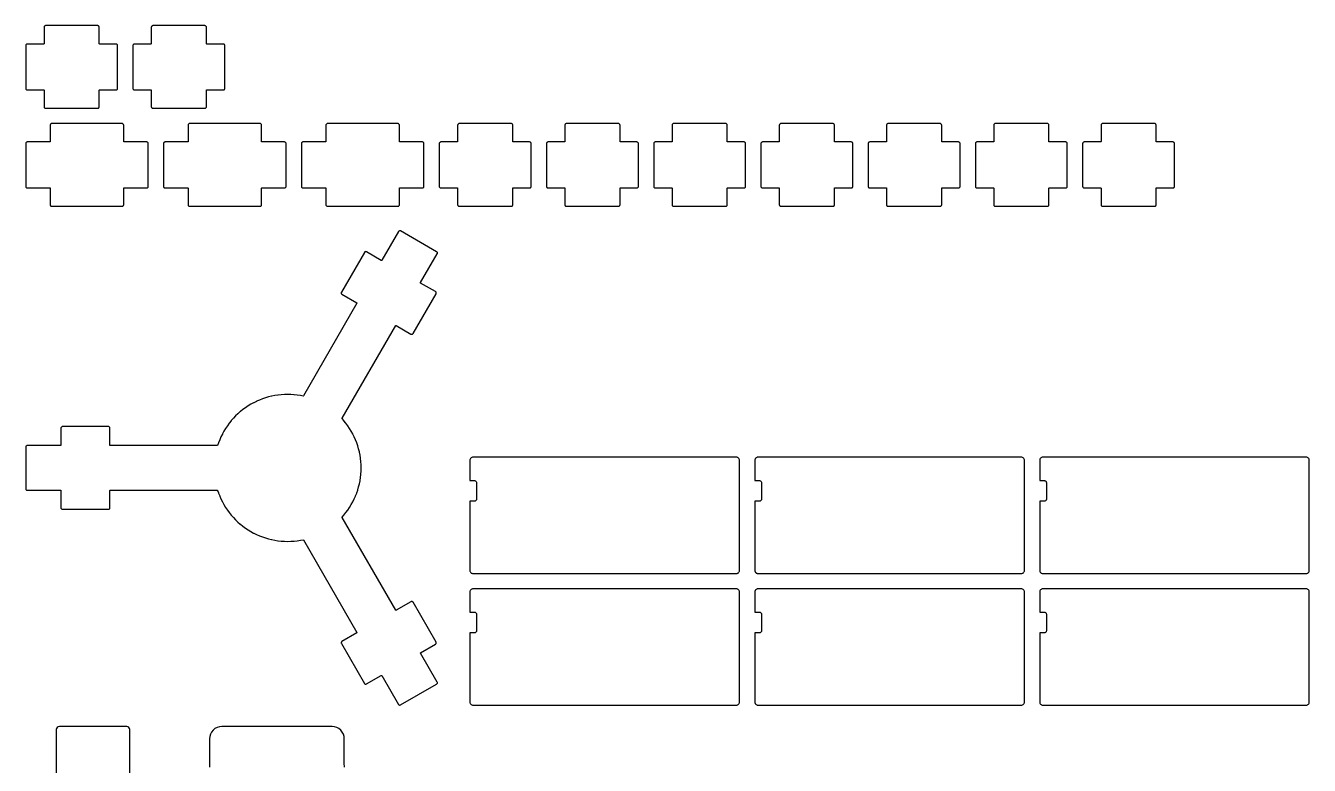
# Model space of a CAD drawing. Header units: millimetres. Extents: x 10 to 429, y 10 to 727.
# Drawn here: x 10 to 429, y 485.3 to 727 of the extents above; entities that cross this region are included whole.
import ezdxf

# ---------------------------------------------------------------- set-up
doc = ezdxf.new("R2010")
doc.units = ezdxf.units.MM
doc.layers.add('CUT_OUTER', color=7, linetype='CONTINUOUS')

msp = doc.modelspace()

# ---------------------------------------------------------------- linework, layer by layer
at = {"layer": 'CUT_OUTER'}
for points in [[(10, 706.5), (10.017037, 706.37059), (10.066987, 706.25), (10.146447, 706.146447), (10.25, 706.066987), (10.37059, 706.017037), (10.5, 706), (15.9, 706), (15.95, 705.986603), (15.986603, 705.95), (16, 705.9), (16, 700.5), (16.017037, 700.37059), (16.066987, 700.25), (16.146447, 700.146447), (16.25, 700.066987), (16.37059, 700.017037), (16.5, 700), (33.5, 700), (33.62941, 700.017037), (33.75, 700.066987), (33.853553, 700.146447), (33.933013, 700.25), (33.982963, 700.37059), (34, 700.5), (34, 705.9), (34.013397, 705.95), (34.05, 705.986603), (34.1, 706), (39.5, 706), (39.62941, 706.017037), (39.75, 706.066987), (39.853553, 706.146447), (39.933013, 706.25), (39.982963, 706.37059), (40, 706.5), (40, 720.5), (39.982963, 720.62941), (39.933013, 720.75), (39.853553, 720.853553), (39.75, 720.933013), (39.62941, 720.982963), (39.5, 721), (34.1, 721), (34.05, 721.013397), (34.013397, 721.05), (34, 721.1), (34, 726.5), (33.982963, 726.62941), (33.933013, 726.75), (33.853553, 726.853553), (33.75, 726.933013), (33.62941, 726.982963), (33.5, 727), (16.5, 727), (16.37059, 726.982963), (16.25, 726.933013), (16.146447, 726.853553), (16.066987, 726.75), (16.017037, 726.62941), (16, 726.5), (16, 721.1), (15.986603, 721.05), (15.95, 721.013397), (15.9, 721), (10.5, 721), (10.37059, 720.982963), (10.25, 720.933013), (10.146447, 720.853553), (10.066987, 720.75), (10.017037, 720.62941), (10, 720.5)], [(45, 706.5), (45.017037, 706.37059), (45.066987, 706.25), (45.146447, 706.146447), (45.25, 706.066987), (45.37059, 706.017037), (45.5, 706), (50.9, 706), (50.95, 705.986603), (50.986603, 705.95), (51, 705.9), (51, 700.5), (51.017037, 700.37059), (51.066987, 700.25), (51.146447, 700.146447), (51.25, 700.066987), (51.37059, 700.017037), (51.5, 700), (68.5, 700), (68.62941, 700.017037), (68.75, 700.066987), (68.853553, 700.146447), (68.933013, 700.25), (68.982963, 700.37059), (69, 700.5), (69, 705.9), (69.013397, 705.95), (69.05, 705.986603), (69.1, 706), (74.5, 706), (74.62941, 706.017037), (74.75, 706.066987), (74.853553, 706.146447), (74.933013, 706.25), (74.982963, 706.37059), (75, 706.5), (75, 720.5), (74.982963, 720.62941), (74.933013, 720.75), (74.853553, 720.853553), (74.75, 720.933013), (74.62941, 720.982963), (74.5, 721), (69.1, 721), (69.05, 721.013397), (69.013397, 721.05), (69, 721.1), (69, 726.5), (68.982963, 726.62941), (68.933013, 726.75), (68.853553, 726.853553), (68.75, 726.933013), (68.62941, 726.982963), (68.5, 727), (51.5, 727), (51.37059, 726.982963), (51.25, 726.933013), (51.146447, 726.853553), (51.066987, 726.75), (51.017037, 726.62941), (51, 726.5), (51, 721.1), (50.986603, 721.05), (50.95, 721.013397), (50.9, 721), (45.5, 721), (45.37059, 720.982963), (45.25, 720.933013), (45.146447, 720.853553), (45.066987, 720.75), (45.017037, 720.62941), (45, 720.5)], [(10, 674.5), (10.017037, 674.37059), (10.066987, 674.25), (10.146447, 674.146447), (10.25, 674.066987), (10.37059, 674.017037), (10.5, 674), (17.9, 674), (17.95, 673.986603), (17.986603, 673.95), (18, 673.9), (18, 668.5), (18.017037, 668.37059), (18.066987, 668.25), (18.146447, 668.146447), (18.25, 668.066987), (18.37059, 668.017037), (18.5, 668), (41.5, 668), (41.62941, 668.017037), (41.75, 668.066987), (41.853553, 668.146447), (41.933013, 668.25), (41.982963, 668.37059), (42, 668.5), (42, 673.9), (42.013397, 673.95), (42.05, 673.986603), (42.1, 674), (49.5, 674), (49.62941, 674.017037), (49.75, 674.066987), (49.853553, 674.146447), (49.933013, 674.25), (49.982963, 674.37059), (50, 674.5), (50, 688.5), (49.982963, 688.62941), (49.933013, 688.75), (49.853553, 688.853553), (49.75, 688.933013), (49.62941, 688.982963), (49.5, 689), (42.1, 689), (42.05, 689.013397), (42.013397, 689.05), (42, 689.1), (42, 694.5), (41.982963, 694.62941), (41.933013, 694.75), (41.853553, 694.853553), (41.75, 694.933013), (41.62941, 694.982963), (41.5, 695), (18.5, 695), (18.37059, 694.982963), (18.25, 694.933013), (18.146447, 694.853553), (18.066987, 694.75), (18.017037, 694.62941), (18, 694.5), (18, 689.1), (17.986603, 689.05), (17.95, 689.013397), (17.9, 689), (10.5, 689), (10.37059, 688.982963), (10.25, 688.933013), (10.146447, 688.853553), (10.066987, 688.75), (10.017037, 688.62941), (10, 688.5)], [(55, 674.5), (55.017037, 674.37059), (55.066987, 674.25), (55.146447, 674.146447), (55.25, 674.066987), (55.37059, 674.017037), (55.5, 674), (62.9, 674), (62.95, 673.986603), (62.986603, 673.95), (63, 673.9), (63, 668.5), (63.017037, 668.37059), (63.066987, 668.25), (63.146447, 668.146447), (63.25, 668.066987), (63.37059, 668.017037), (63.5, 668), (86.5, 668), (86.62941, 668.017037), (86.75, 668.066987), (86.853553, 668.146447), (86.933013, 668.25), (86.982963, 668.37059), (87, 668.5), (87, 673.9), (87.013397, 673.95), (87.05, 673.986603), (87.1, 674), (94.5, 674), (94.62941, 674.017037), (94.75, 674.066987), (94.853553, 674.146447), (94.933013, 674.25), (94.982963, 674.37059), (95, 674.5), (95, 688.5), (94.982963, 688.62941), (94.933013, 688.75), (94.853553, 688.853553), (94.75, 688.933013), (94.62941, 688.982963), (94.5, 689), (87.1, 689), (87.05, 689.013397), (87.013397, 689.05), (87, 689.1), (87, 694.5), (86.982963, 694.62941), (86.933013, 694.75), (86.853553, 694.853553), (86.75, 694.933013), (86.62941, 694.982963), (86.5, 695), (63.5, 695), (63.37059, 694.982963), (63.25, 694.933013), (63.146447, 694.853553), (63.066987, 694.75), (63.017037, 694.62941), (63, 694.5), (63, 689.1), (62.986603, 689.05), (62.95, 689.013397), (62.9, 689), (55.5, 689), (55.37059, 688.982963), (55.25, 688.933013), (55.146447, 688.853553), (55.066987, 688.75), (55.017037, 688.62941), (55, 688.5)], [(100, 674.5), (100.017037, 674.37059), (100.066987, 674.25), (100.146447, 674.146447), (100.25, 674.066987), (100.37059, 674.017037), (100.5, 674), (107.9, 674), (107.95, 673.986603), (107.986603, 673.95), (108, 673.9), (108, 668.5), (108.017037, 668.37059), (108.066987, 668.25), (108.146447, 668.146447), (108.25, 668.066987), (108.37059, 668.017037), (108.5, 668), (131.5, 668), (131.62941, 668.017037), (131.75, 668.066987), (131.853553, 668.146447), (131.933013, 668.25), (131.982963, 668.37059), (132, 668.5), (132, 673.9), (132.013397, 673.95), (132.05, 673.986603), (132.1, 674), (139.5, 674), (139.62941, 674.017037), (139.75, 674.066987), (139.853553, 674.146447), (139.933013, 674.25), (139.982963, 674.37059), (140, 674.5), (140, 688.5), (139.982963, 688.62941), (139.933013, 688.75), (139.853553, 688.853553), (139.75, 688.933013), (139.62941, 688.982963), (139.5, 689), (132.1, 689), (132.05, 689.013397), (132.013397, 689.05), (132, 689.1), (132, 694.5), (131.982963, 694.62941), (131.933013, 694.75), (131.853553, 694.853553), (131.75, 694.933013), (131.62941, 694.982963), (131.5, 695), (108.5, 695), (108.37059, 694.982963), (108.25, 694.933013), (108.146447, 694.853553), (108.066987, 694.75), (108.017037, 694.62941), (108, 694.5), (108, 689.1), (107.986603, 689.05), (107.95, 689.013397), (107.9, 689), (100.5, 689), (100.37059, 688.982963), (100.25, 688.933013), (100.146447, 688.853553), (100.066987, 688.75), (100.017037, 688.62941), (100, 688.5)], [(145, 674.5), (145.017037, 674.37059), (145.066987, 674.25), (145.146447, 674.146447), (145.25, 674.066987), (145.37059, 674.017037), (145.5, 674), (150.9, 674), (150.95, 673.986603), (150.986603, 673.95), (151, 673.9), (151, 668.5), (151.017037, 668.37059), (151.066987, 668.25), (151.146447, 668.146447), (151.25, 668.066987), (151.37059, 668.017037), (151.5, 668), (168.5, 668), (168.62941, 668.017037), (168.75, 668.066987), (168.853553, 668.146447), (168.933013, 668.25), (168.982963, 668.37059), (169, 668.5), (169, 673.9), (169.013397, 673.95), (169.05, 673.986603), (169.1, 674), (174.5, 674), (174.62941, 674.017037), (174.75, 674.066987), (174.853553, 674.146447), (174.933013, 674.25), (174.982963, 674.37059), (175, 674.5), (175, 688.5), (174.982963, 688.62941), (174.933013, 688.75), (174.853553, 688.853553), (174.75, 688.933013), (174.62941, 688.982963), (174.5, 689), (169.1, 689), (169.05, 689.013397), (169.013397, 689.05), (169, 689.1), (169, 694.5), (168.982963, 694.62941), (168.933013, 694.75), (168.853553, 694.853553), (168.75, 694.933013), (168.62941, 694.982963), (168.5, 695), (151.5, 695), (151.37059, 694.982963), (151.25, 694.933013), (151.146447, 694.853553), (151.066987, 694.75), (151.017037, 694.62941), (151, 694.5), (151, 689.1), (150.986603, 689.05), (150.95, 689.013397), (150.9, 689), (145.5, 689), (145.37059, 688.982963), (145.25, 688.933013), (145.146447, 688.853553), (145.066987, 688.75), (145.017037, 688.62941), (145, 688.5)], [(180, 674.5), (180.017037, 674.37059), (180.066987, 674.25), (180.146447, 674.146447), (180.25, 674.066987), (180.37059, 674.017037), (180.5, 674), (185.9, 674), (185.95, 673.986603), (185.986603, 673.95), (186, 673.9), (186, 668.5), (186.017037, 668.37059), (186.066987, 668.25), (186.146447, 668.146447), (186.25, 668.066987), (186.37059, 668.017037), (186.5, 668), (203.5, 668), (203.62941, 668.017037), (203.75, 668.066987), (203.853553, 668.146447), (203.933013, 668.25), (203.982963, 668.37059), (204, 668.5), (204, 673.9), (204.013397, 673.95), (204.05, 673.986603), (204.1, 674), (209.5, 674), (209.62941, 674.017037), (209.75, 674.066987), (209.853553, 674.146447), (209.933013, 674.25), (209.982963, 674.37059), (210, 674.5), (210, 688.5), (209.982963, 688.62941), (209.933013, 688.75), (209.853553, 688.853553), (209.75, 688.933013), (209.62941, 688.982963), (209.5, 689), (204.1, 689), (204.05, 689.013397), (204.013397, 689.05), (204, 689.1), (204, 694.5), (203.982963, 694.62941), (203.933013, 694.75), (203.853553, 694.853553), (203.75, 694.933013), (203.62941, 694.982963), (203.5, 695), (186.5, 695), (186.37059, 694.982963), (186.25, 694.933013), (186.146447, 694.853553), (186.066987, 694.75), (186.017037, 694.62941), (186, 694.5), (186, 689.1), (185.986603, 689.05), (185.95, 689.013397), (185.9, 689), (180.5, 689), (180.37059, 688.982963), (180.25, 688.933013), (180.146447, 688.853553), (180.066987, 688.75), (180.017037, 688.62941), (180, 688.5)], [(215, 674.5), (215.017037, 674.37059), (215.066987, 674.25), (215.146447, 674.146447), (215.25, 674.066987), (215.37059, 674.017037), (215.5, 674), (220.9, 674), (220.95, 673.986603), (220.986603, 673.95), (221, 673.9), (221, 668.5), (221.017037, 668.37059), (221.066987, 668.25), (221.146447, 668.146447), (221.25, 668.066987), (221.37059, 668.017037), (221.5, 668), (238.5, 668), (238.62941, 668.017037), (238.75, 668.066987), (238.853553, 668.146447), (238.933013, 668.25), (238.982963, 668.37059), (239, 668.5), (239, 673.9), (239.013397, 673.95), (239.05, 673.986603), (239.1, 674), (244.5, 674), (244.62941, 674.017037), (244.75, 674.066987), (244.853553, 674.146447), (244.933013, 674.25), (244.982963, 674.37059), (245, 674.5), (245, 688.5), (244.982963, 688.62941), (244.933013, 688.75), (244.853553, 688.853553), (244.75, 688.933013), (244.62941, 688.982963), (244.5, 689), (239.1, 689), (239.05, 689.013397), (239.013397, 689.05), (239, 689.1), (239, 694.5), (238.982963, 694.62941), (238.933013, 694.75), (238.853553, 694.853553), (238.75, 694.933013), (238.62941, 694.982963), (238.5, 695), (221.5, 695), (221.37059, 694.982963), (221.25, 694.933013), (221.146447, 694.853553), (221.066987, 694.75), (221.017037, 694.62941), (221, 694.5), (221, 689.1), (220.986603, 689.05), (220.95, 689.013397), (220.9, 689), (215.5, 689), (215.37059, 688.982963), (215.25, 688.933013), (215.146447, 688.853553), (215.066987, 688.75), (215.017037, 688.62941), (215, 688.5)], [(250, 674.5), (250.017037, 674.37059), (250.066987, 674.25), (250.146447, 674.146447), (250.25, 674.066987), (250.37059, 674.017037), (250.5, 674), (255.9, 674), (255.95, 673.986603), (255.986603, 673.95), (256, 673.9), (256, 668.5), (256.017037, 668.37059), (256.066987, 668.25), (256.146447, 668.146447), (256.25, 668.066987), (256.37059, 668.017037), (256.5, 668), (273.5, 668), (273.62941, 668.017037), (273.75, 668.066987), (273.853553, 668.146447), (273.933013, 668.25), (273.982963, 668.37059), (274, 668.5), (274, 673.9), (274.013397, 673.95), (274.05, 673.986603), (274.1, 674), (279.5, 674), (279.62941, 674.017037), (279.75, 674.066987), (279.853553, 674.146447), (279.933013, 674.25), (279.982963, 674.37059), (280, 674.5), (280, 688.5), (279.982963, 688.62941), (279.933013, 688.75), (279.853553, 688.853553), (279.75, 688.933013), (279.62941, 688.982963), (279.5, 689), (274.1, 689), (274.05, 689.013397), (274.013397, 689.05), (274, 689.1), (274, 694.5), (273.982963, 694.62941), (273.933013, 694.75), (273.853553, 694.853553), (273.75, 694.933013), (273.62941, 694.982963), (273.5, 695), (256.5, 695), (256.37059, 694.982963), (256.25, 694.933013), (256.146447, 694.853553), (256.066987, 694.75), (256.017037, 694.62941), (256, 694.5), (256, 689.1), (255.986603, 689.05), (255.95, 689.013397), (255.9, 689), (250.5, 689), (250.37059, 688.982963), (250.25, 688.933013), (250.146447, 688.853553), (250.066987, 688.75), (250.017037, 688.62941), (250, 688.5)], [(285, 674.5), (285.017037, 674.37059), (285.066987, 674.25), (285.146447, 674.146447), (285.25, 674.066987), (285.37059, 674.017037), (285.5, 674), (290.9, 674), (290.95, 673.986603), (290.986603, 673.95), (291, 673.9), (291, 668.5), (291.017037, 668.37059), (291.066987, 668.25), (291.146447, 668.146447), (291.25, 668.066987), (291.37059, 668.017037), (291.5, 668), (308.5, 668), (308.62941, 668.017037), (308.75, 668.066987), (308.853553, 668.146447), (308.933013, 668.25), (308.982963, 668.37059), (309, 668.5), (309, 673.9), (309.013397, 673.95), (309.05, 673.986603), (309.1, 674), (314.5, 674), (314.62941, 674.017037), (314.75, 674.066987), (314.853553, 674.146447), (314.933013, 674.25), (314.982963, 674.37059), (315, 674.5), (315, 688.5), (314.982963, 688.62941), (314.933013, 688.75), (314.853553, 688.853553), (314.75, 688.933013), (314.62941, 688.982963), (314.5, 689), (309.1, 689), (309.05, 689.013397), (309.013397, 689.05), (309, 689.1), (309, 694.5), (308.982963, 694.62941), (308.933013, 694.75), (308.853553, 694.853553), (308.75, 694.933013), (308.62941, 694.982963), (308.5, 695), (291.5, 695), (291.37059, 694.982963), (291.25, 694.933013), (291.146447, 694.853553), (291.066987, 694.75), (291.017037, 694.62941), (291, 694.5), (291, 689.1), (290.986603, 689.05), (290.95, 689.013397), (290.9, 689), (285.5, 689), (285.37059, 688.982963), (285.25, 688.933013), (285.146447, 688.853553), (285.066987, 688.75), (285.017037, 688.62941), (285, 688.5)], [(320, 674.5), (320.017037, 674.37059), (320.066987, 674.25), (320.146447, 674.146447), (320.25, 674.066987), (320.37059, 674.017037), (320.5, 674), (325.9, 674), (325.95, 673.986603), (325.986603, 673.95), (326, 673.9), (326, 668.5), (326.017037, 668.37059), (326.066987, 668.25), (326.146447, 668.146447), (326.25, 668.066987), (326.37059, 668.017037), (326.5, 668), (343.5, 668), (343.62941, 668.017037), (343.75, 668.066987), (343.853553, 668.146447), (343.933013, 668.25), (343.982963, 668.37059), (344, 668.5), (344, 673.9), (344.013397, 673.95), (344.05, 673.986603), (344.1, 674), (349.5, 674), (349.62941, 674.017037), (349.75, 674.066987), (349.853553, 674.146447), (349.933013, 674.25), (349.982963, 674.37059), (350, 674.5), (350, 688.5), (349.982963, 688.62941), (349.933013, 688.75), (349.853553, 688.853553), (349.75, 688.933013), (349.62941, 688.982963), (349.5, 689), (344.1, 689), (344.05, 689.013397), (344.013397, 689.05), (344, 689.1), (344, 694.5), (343.982963, 694.62941), (343.933013, 694.75), (343.853553, 694.853553), (343.75, 694.933013), (343.62941, 694.982963), (343.5, 695), (326.5, 695), (326.37059, 694.982963), (326.25, 694.933013), (326.146447, 694.853553), (326.066987, 694.75), (326.017037, 694.62941), (326, 694.5), (326, 689.1), (325.986603, 689.05), (325.95, 689.013397), (325.9, 689), (320.5, 689), (320.37059, 688.982963), (320.25, 688.933013), (320.146447, 688.853553), (320.066987, 688.75), (320.017037, 688.62941), (320, 688.5)], [(355, 674.5), (355.017037, 674.37059), (355.066987, 674.25), (355.146447, 674.146447), (355.25, 674.066987), (355.37059, 674.017037), (355.5, 674), (360.9, 674), (360.95, 673.986603), (360.986603, 673.95), (361, 673.9), (361, 668.5), (361.017037, 668.37059), (361.066987, 668.25), (361.146447, 668.146447), (361.25, 668.066987), (361.37059, 668.017037), (361.5, 668), (378.5, 668), (378.62941, 668.017037), (378.75, 668.066987), (378.853553, 668.146447), (378.933013, 668.25), (378.982963, 668.37059), (379, 668.5), (379, 673.9), (379.013397, 673.95), (379.05, 673.986603), (379.1, 674), (384.5, 674), (384.62941, 674.017037), (384.75, 674.066987), (384.853553, 674.146447), (384.933013, 674.25), (384.982963, 674.37059), (385, 674.5), (385, 688.5), (384.982963, 688.62941), (384.933013, 688.75), (384.853553, 688.853553), (384.75, 688.933013), (384.62941, 688.982963), (384.5, 689), (379.1, 689), (379.05, 689.013397), (379.013397, 689.05), (379, 689.1), (379, 694.5), (378.982963, 694.62941), (378.933013, 694.75), (378.853553, 694.853553), (378.75, 694.933013), (378.62941, 694.982963), (378.5, 695), (361.5, 695), (361.37059, 694.982963), (361.25, 694.933013), (361.146447, 694.853553), (361.066987, 694.75), (361.017037, 694.62941), (361, 694.5), (361, 689.1), (360.986603, 689.05), (360.95, 689.013397), (360.9, 689), (355.5, 689), (355.37059, 688.982963), (355.25, 688.933013), (355.146447, 688.853553), (355.066987, 688.75), (355.017037, 688.62941), (355, 688.5)], [(138.908588, 642.898039), (138.871985, 642.934641), (138.858588, 642.984641), (138.871985, 643.034641), (144.321985, 652.474318), (144.371936, 652.594909), (144.388973, 652.724318), (144.371936, 652.853728), (144.321985, 652.974318), (144.242526, 653.077872), (144.138973, 653.157331), (132.361027, 659.957331), (132.240437, 660.007281), (132.111027, 660.024318), (131.981618, 660.007281), (131.861027, 659.957331), (131.757474, 659.877872), (131.678015, 659.774318), (126.228015, 650.334641), (126.191412, 650.298039), (126.141412, 650.284641), (126.091412, 650.298039), (121.24167, 653.098039), (121.121079, 653.147989), (120.99167, 653.165026), (120.86226, 653.147989), (120.74167, 653.098039), (120.638116, 653.01858), (120.558657, 652.915026), (113.058657, 639.924645), (113.008707, 639.804055), (112.99167, 639.674645), (113.008707, 639.545236), (113.058657, 639.424645), (113.138116, 639.321092), (113.24167, 639.241632), (118.091412, 636.441632), (118.128015, 636.40503), (118.141412, 636.35503), (118.128015, 636.30503), (100.64435, 606.022434), (100.599018, 605.981348), (100.538238, 605.974356), (99.678257, 606.145417), (99.667536, 606.147428), (99.656773, 606.149205), (98.643412, 606.305176), (98.632613, 606.306718), (98.621783, 606.308023), (97.602583, 606.419644), (97.591727, 606.420713), (97.580851, 606.421545), (96.557752, 606.488603), (96.54686, 606.489197), (96.535958, 606.489554), (95.510907, 606.511921), (95.5, 606.51204), (95.489093, 606.511921), (94.464042, 606.489554), (94.45314, 606.489197), (94.442248, 606.488603), (93.419149, 606.421545), (93.408273, 606.420713), (93.397417, 606.419644), (92.378217, 606.308023), (92.367387, 606.306718), (92.356588, 606.305176), (91.343227, 606.149205), (91.332464, 606.147428), (91.321743, 606.145417), (90.31615, 605.945392), (90.305475, 605.943147), (90.294852, 605.94067), (89.29894, 605.696972), (89.288374, 605.694264), (89.277869, 605.691326), (88.293535, 605.404419), (88.283097, 605.401252), (88.27273, 605.397859), (87.301848, 605.068289), (87.291557, 605.06467), (87.281348, 605.060828), (86.325766, 604.689222), (86.315643, 604.685158), (86.305612, 604.680874), (85.367148, 604.26794), (85.357212, 604.263438), (85.347377, 604.258721), (84.427818, 603.805244), (84.418088, 603.800313), (84.408468, 603.795171), (83.509565, 603.302016), (83.50006, 603.296666), (83.490673, 603.291109), (82.614137, 602.759214), (82.604873, 602.753453), (82.595738, 602.747492), (81.743237, 602.177869), (81.734234, 602.171711), (81.725367, 602.165357), (80.898524, 601.55909), (80.889798, 601.552545), (80.881217, 601.54581), (80.081606, 600.904054), (80.073174, 600.897134), (80.064895, 600.890032), (79.294038, 600.214009), (79.285915, 600.206727), (79.277954, 600.199271), (78.537318, 599.490266), (78.529521, 599.482638), (78.521893, 599.474841), (77.812888, 598.734205), (77.805432, 598.726244), (77.79815, 598.718121), (77.122127, 597.947264), (77.115025, 597.938985), (77.108105, 597.930553), (76.466349, 597.130942), (76.459614, 597.122361), (76.453069, 597.113635), (75.846802, 596.286792), (75.840448, 596.277925), (75.83429, 596.268922), (75.264667, 595.416421), (75.258706, 595.407286), (75.252945, 595.398022), (74.72105, 594.521486), (74.715493, 594.512099), (74.710143, 594.502594), (74.216988, 593.603691), (74.211846, 593.594071), (74.206915, 593.584341), (73.753438, 592.664782), (73.748721, 592.654947), (73.744219, 592.645011), (73.331285, 591.706547), (73.327001, 591.696516), (73.322937, 591.686393), (72.951331, 590.730811), (72.947489, 590.720602), (72.94387, 590.710311), (72.662023, 589.880015), (72.625577, 589.830874), (72.56733, 589.812159), (37.6, 589.812159), (37.55, 589.825556), (37.513397, 589.862159), (37.5, 589.912159), (37.5, 595.512159), (37.482963, 595.641569), (37.433013, 595.762159), (37.353553, 595.865712), (37.25, 595.945172), (37.12941, 595.995122), (37, 596.012159), (22, 596.012159), (21.87059, 595.995122), (21.75, 595.945172), (21.646447, 595.865712), (21.566987, 595.762159), (21.517037, 595.641569), (21.5, 595.512159), (21.5, 589.912159), (21.486603, 589.862159), (21.45, 589.825556), (21.4, 589.812159), (10.5, 589.812159), (10.37059, 589.795122), (10.25, 589.745172), (10.146447, 589.665712), (10.066987, 589.562159), (10.017037, 589.441569), (10, 589.312159), (10, 575.712159), (10.017037, 575.582749), (10.066987, 575.462159), (10.146447, 575.358606), (10.25, 575.279146), (10.37059, 575.229196), (10.5, 575.212159), (21.4, 575.212159), (21.45, 575.198762), (21.486603, 575.162159), (21.5, 575.112159), (21.5, 569.512159), (21.517037, 569.382749), (21.566987, 569.262159), (21.646447, 569.158606), (21.75, 569.079146), (21.87059, 569.029196), (22, 569.012159), (37, 569.012159), (37.12941, 569.029196), (37.25, 569.079146), (37.353553, 569.158606), (37.433013, 569.262159), (37.482963, 569.382749), (37.5, 569.512159), (37.5, 575.112159), (37.513397, 575.162159), (37.55, 575.198762), (37.6, 575.212159), (72.56733, 575.212159), (72.625577, 575.193444), (72.662023, 575.144303), (72.94387, 574.314007), (72.947489, 574.303716), (72.951331, 574.293507), (73.322937, 573.337925), (73.327001, 573.327802), (73.331285, 573.317771), (73.744219, 572.379307), (73.748721, 572.369371), (73.753438, 572.359536), (74.206915, 571.439977), (74.211846, 571.430247), (74.216988, 571.420627), (74.710143, 570.521724), (74.715493, 570.512219), (74.72105, 570.502832), (75.252945, 569.626296), (75.258706, 569.617032), (75.264667, 569.607897), (75.83429, 568.755396), (75.840448, 568.746393), (75.846802, 568.737526), (76.453069, 567.910683), (76.459614, 567.901957), (76.466349, 567.893376), (77.108105, 567.093765), (77.115025, 567.085333), (77.122127, 567.077054), (77.79815, 566.306197), (77.805432, 566.298074), (77.812888, 566.290113), (78.521893, 565.549477), (78.529521, 565.54168), (78.537318, 565.534052), (79.277954, 564.825047), (79.285915, 564.817591), (79.294038, 564.810309), (80.064895, 564.134286), (80.073174, 564.127184), (80.081606, 564.120264), (80.881217, 563.478508), (80.889798, 563.471773), (80.898524, 563.465228), (81.725367, 562.858961), (81.734234, 562.852607), (81.743237, 562.846449), (82.595738, 562.276826), (82.604873, 562.270865), (82.614137, 562.265104), (83.490673, 561.733209), (83.50006, 561.727652), (83.509565, 561.722302), (84.408468, 561.229147), (84.418088, 561.224005), (84.427818, 561.219074), (85.347377, 560.765597), (85.357212, 560.76088), (85.367148, 560.756378), (86.305612, 560.343444), (86.315643, 560.33916), (86.325766, 560.335096), (87.281348, 559.96349), (87.291557, 559.959648), (87.301848, 559.956029), (88.27273, 559.626459), (88.283097, 559.623066), (88.293535, 559.619899), (89.277869, 559.332992), (89.288374, 559.330054), (89.29894, 559.327346), (90.294852, 559.083648), (90.305475, 559.081171), (90.31615, 559.078926), (91.321743, 558.878901), (91.332464, 558.87689), (91.343227, 558.875113), (92.356588, 558.719142), (92.367387, 558.7176), (92.378217, 558.716295), (93.397417, 558.604674), (93.408273, 558.603605), (93.419149, 558.602773), (94.442248, 558.535715), (94.45314, 558.535121), (94.464042, 558.534764), (95.489093, 558.512397), (95.5, 558.512278), (95.510907, 558.512397), (96.535958, 558.534764), (96.54686, 558.535121), (96.557752, 558.535715), (97.580851, 558.602773), (97.591727, 558.603605), (97.602583, 558.604674), (98.621783, 558.716295), (98.632613, 558.7176), (98.643412, 558.719142), (99.656773, 558.875113), (99.667536, 558.87689), (99.678257, 558.878901), (100.538238, 559.049962), (100.599018, 559.04297), (100.64435, 559.001884), (118.128015, 528.719288), (118.141412, 528.669288), (118.128015, 528.619288), (118.091412, 528.582686), (113.24167, 525.782686), (113.138116, 525.703226), (113.058657, 525.599673), (113.008707, 525.479082), (112.99167, 525.349673), (113.008707, 525.220263), (113.058657, 525.099673), (120.558657, 512.109292), (120.638116, 512.005738), (120.74167, 511.926279), (120.86226, 511.876329), (120.99167, 511.859292), (121.121079, 511.876329), (121.24167, 511.926279), (126.091412, 514.726279), (126.141412, 514.739677), (126.191412, 514.726279), (126.228015, 514.689677), (131.678015, 505.25), (131.757474, 505.146446), (131.861027, 505.066987), (131.981618, 505.017037), (132.111027, 505), (132.240437, 505.017037), (132.361027, 505.066987), (144.138973, 511.866987), (144.242526, 511.946446), (144.321985, 512.05), (144.371936, 512.17059), (144.388973, 512.3), (144.371936, 512.429409), (144.321985, 512.55), (138.871985, 521.989677), (138.858588, 522.039677), (138.871985, 522.089677), (138.908588, 522.126279), (143.75833, 524.926279), (143.861884, 525.005738), (143.941343, 525.109292), (143.991293, 525.229882), (144.00833, 525.359292), (143.991293, 525.488701), (143.941343, 525.609292), (136.441343, 538.599673), (136.361884, 538.703226), (136.25833, 538.782686), (136.13774, 538.832636), (136.00833, 538.849673), (135.878921, 538.832636), (135.75833, 538.782686), (130.908588, 535.982686), (130.858588, 535.969288), (130.808588, 535.982686), (130.771985, 536.019288), (113.288321, 566.301884), (113.275405, 566.361686), (113.299739, 566.417818), (113.877873, 567.077054), (113.884975, 567.085333), (113.891895, 567.093765), (114.533651, 567.893376), (114.540386, 567.901957), (114.546931, 567.910683), (115.153198, 568.737526), (115.159552, 568.746393), (115.16571, 568.755396), (115.735333, 569.607897), (115.741294, 569.617032), (115.747055, 569.626296), (116.27895, 570.502832), (116.284507, 570.512219), (116.289857, 570.521724), (116.783012, 571.420627), (116.788154, 571.430247), (116.793085, 571.439977), (117.246562, 572.359536), (117.251279, 572.369371), (117.255781, 572.379307), (117.668715, 573.317771), (117.672999, 573.327802), (117.677063, 573.337925), (118.048669, 574.293507), (118.052511, 574.303716), (118.05613, 574.314007), (118.3857, 575.284889), (118.389093, 575.295256), (118.39226, 575.305694), (118.679167, 576.290028), (118.682105, 576.300533), (118.684813, 576.311099), (118.928511, 577.307011), (118.930988, 577.317634), (118.933233, 577.328309), (119.133258, 578.333902), (119.135269, 578.344623), (119.137046, 578.355386), (119.293017, 579.368747), (119.294559, 579.379546), (119.295864, 579.390376), (119.407485, 580.409576), (119.408554, 580.420432), (119.409386, 580.431308), (119.476444, 581.454407), (119.477038, 581.465299), (119.477395, 581.476201), (119.499762, 582.501252), (119.499881, 582.512159), (119.499762, 582.523066), (119.477395, 583.548117), (119.477038, 583.559019), (119.476444, 583.569911), (119.409386, 584.59301), (119.408554, 584.603886), (119.407485, 584.614742), (119.295864, 585.633942), (119.294559, 585.644772), (119.293017, 585.655571), (119.137046, 586.668932), (119.135269, 586.679695), (119.133258, 586.690416), (118.933233, 587.696009), (118.930988, 587.706684), (118.928511, 587.717307), (118.684813, 588.713219), (118.682105, 588.723785), (118.679167, 588.73429), (118.39226, 589.718624), (118.389093, 589.729062), (118.3857, 589.739429), (118.05613, 590.710311), (118.052511, 590.720602), (118.048669, 590.730811), (117.677063, 591.686393), (117.672999, 591.696516), (117.668715, 591.706547), (117.255781, 592.645011), (117.251279, 592.654947), (117.246562, 592.664782), (116.793085, 593.584341), (116.788154, 593.594071), (116.783012, 593.603691), (116.289857, 594.502594), (116.284507, 594.512099), (116.27895, 594.521486), (115.747055, 595.398022), (115.741294, 595.407286), (115.735333, 595.416421), (115.16571, 596.268922), (115.159552, 596.277925), (115.153198, 596.286792), (114.546931, 597.113635), (114.540386, 597.122361), (114.533651, 597.130942), (113.891895, 597.930553), (113.884975, 597.938985), (113.877873, 597.947264), (113.299739, 598.6065), (113.275405, 598.662632), (113.288321, 598.722434), (130.771985, 629.00503), (130.808588, 629.041632), (130.858588, 629.05503), (130.908588, 629.041632), (135.75833, 626.241632), (135.878921, 626.191682), (136.00833, 626.174645), (136.13774, 626.191682), (136.25833, 626.241632), (136.361884, 626.321092), (136.441343, 626.424645), (143.941343, 639.415026), (143.991293, 639.535617), (144.00833, 639.665026), (143.991293, 639.794436), (143.941343, 639.915026), (143.861884, 640.01858), (143.75833, 640.098039)], [(156, 548), (242, 548), (242.19509, 548.019215), (242.382683, 548.07612), (242.55557, 548.16853), (242.707107, 548.292893), (242.83147, 548.44443), (242.92388, 548.617317), (242.980785, 548.80491), (243, 549), (243, 585), (242.980785, 585.19509), (242.92388, 585.382683), (242.83147, 585.55557), (242.707107, 585.707107), (242.55557, 585.83147), (242.382683, 585.92388), (242.19509, 585.980785), (242, 586), (156, 586), (155.80491, 585.980785), (155.617317, 585.92388), (155.44443, 585.83147), (155.292893, 585.707107), (155.16853, 585.55557), (155.07612, 585.382683), (155.019215, 585.19509), (155, 585), (155, 578.4), (156.4, 578.4), (156.556072, 578.384628), (156.706147, 578.339104), (156.844456, 578.265176), (156.965685, 578.165685), (157.065176, 578.044456), (157.139104, 577.906147), (157.184628, 577.756072), (157.2, 577.6), (157.2, 572.4), (157.184628, 572.243928), (157.139104, 572.093853), (157.065176, 571.955544), (156.965685, 571.834315), (156.844456, 571.734824), (156.706147, 571.660896), (156.556072, 571.615372), (156.4, 571.6), (155, 571.6), (155, 549), (155.019215, 548.80491), (155.07612, 548.617317), (155.16853, 548.44443), (155.292893, 548.292893), (155.44443, 548.16853), (155.617317, 548.07612), (155.80491, 548.019215)], [(249, 548), (335, 548), (335.19509, 548.019215), (335.382683, 548.07612), (335.55557, 548.16853), (335.707107, 548.292893), (335.83147, 548.44443), (335.92388, 548.617317), (335.980785, 548.80491), (336, 549), (336, 585), (335.980785, 585.19509), (335.92388, 585.382683), (335.83147, 585.55557), (335.707107, 585.707107), (335.55557, 585.83147), (335.382683, 585.92388), (335.19509, 585.980785), (335, 586), (249, 586), (248.80491, 585.980785), (248.617317, 585.92388), (248.44443, 585.83147), (248.292893, 585.707107), (248.16853, 585.55557), (248.07612, 585.382683), (248.019215, 585.19509), (248, 585), (248, 578.4), (249.4, 578.4), (249.556072, 578.384628), (249.706147, 578.339104), (249.844456, 578.265176), (249.965685, 578.165685), (250.065176, 578.044456), (250.139104, 577.906147), (250.184628, 577.756072), (250.2, 577.6), (250.2, 572.4), (250.184628, 572.243928), (250.139104, 572.093853), (250.065176, 571.955544), (249.965685, 571.834315), (249.844456, 571.734824), (249.706147, 571.660896), (249.556072, 571.615372), (249.4, 571.6), (248, 571.6), (248, 549), (248.019215, 548.80491), (248.07612, 548.617317), (248.16853, 548.44443), (248.292893, 548.292893), (248.44443, 548.16853), (248.617317, 548.07612), (248.80491, 548.019215)], [(342, 548), (428, 548), (428.19509, 548.019215), (428.382683, 548.07612), (428.55557, 548.16853), (428.707107, 548.292893), (428.83147, 548.44443), (428.92388, 548.617317), (428.980785, 548.80491), (429, 549), (429, 585), (428.980785, 585.19509), (428.92388, 585.382683), (428.83147, 585.55557), (428.707107, 585.707107), (428.55557, 585.83147), (428.382683, 585.92388), (428.19509, 585.980785), (428, 586), (342, 586), (341.80491, 585.980785), (341.617317, 585.92388), (341.44443, 585.83147), (341.292893, 585.707107), (341.16853, 585.55557), (341.07612, 585.382683), (341.019215, 585.19509), (341, 585), (341, 578.4), (342.4, 578.4), (342.556072, 578.384628), (342.706147, 578.339104), (342.844456, 578.265176), (342.965685, 578.165685), (343.065176, 578.044456), (343.139104, 577.906147), (343.184628, 577.756072), (343.2, 577.6), (343.2, 572.4), (343.184628, 572.243928), (343.139104, 572.093853), (343.065176, 571.955544), (342.965685, 571.834315), (342.844456, 571.734824), (342.706147, 571.660896), (342.556072, 571.615372), (342.4, 571.6), (341, 571.6), (341, 549), (341.019215, 548.80491), (341.07612, 548.617317), (341.16853, 548.44443), (341.292893, 548.292893), (341.44443, 548.16853), (341.617317, 548.07612), (341.80491, 548.019215)], [(156, 505), (242, 505), (242.19509, 505.019215), (242.382683, 505.07612), (242.55557, 505.16853), (242.707107, 505.292893), (242.83147, 505.44443), (242.92388, 505.617317), (242.980785, 505.80491), (243, 506), (243, 542), (242.980785, 542.19509), (242.92388, 542.382683), (242.83147, 542.55557), (242.707107, 542.707107), (242.55557, 542.83147), (242.382683, 542.92388), (242.19509, 542.980785), (242, 543), (156, 543), (155.80491, 542.980785), (155.617317, 542.92388), (155.44443, 542.83147), (155.292893, 542.707107), (155.16853, 542.55557), (155.07612, 542.382683), (155.019215, 542.19509), (155, 542), (155, 535.4), (156.4, 535.4), (156.556072, 535.384628), (156.706147, 535.339104), (156.844456, 535.265176), (156.965685, 535.165685), (157.065176, 535.044456), (157.139104, 534.906147), (157.184628, 534.756072), (157.2, 534.6), (157.2, 529.4), (157.184628, 529.243928), (157.139104, 529.093853), (157.065176, 528.955544), (156.965685, 528.834315), (156.844456, 528.734824), (156.706147, 528.660896), (156.556072, 528.615372), (156.4, 528.6), (155, 528.6), (155, 506), (155.019215, 505.80491), (155.07612, 505.617317), (155.16853, 505.44443), (155.292893, 505.292893), (155.44443, 505.16853), (155.617317, 505.07612), (155.80491, 505.019215)], [(249, 505), (335, 505), (335.19509, 505.019215), (335.382683, 505.07612), (335.55557, 505.16853), (335.707107, 505.292893), (335.83147, 505.44443), (335.92388, 505.617317), (335.980785, 505.80491), (336, 506), (336, 542), (335.980785, 542.19509), (335.92388, 542.382683), (335.83147, 542.55557), (335.707107, 542.707107), (335.55557, 542.83147), (335.382683, 542.92388), (335.19509, 542.980785), (335, 543), (249, 543), (248.80491, 542.980785), (248.617317, 542.92388), (248.44443, 542.83147), (248.292893, 542.707107), (248.16853, 542.55557), (248.07612, 542.382683), (248.019215, 542.19509), (248, 542), (248, 535.4), (249.4, 535.4), (249.556072, 535.384628), (249.706147, 535.339104), (249.844456, 535.265176), (249.965685, 535.165685), (250.065176, 535.044456), (250.139104, 534.906147), (250.184628, 534.756072), (250.2, 534.6), (250.2, 529.4), (250.184628, 529.243928), (250.139104, 529.093853), (250.065176, 528.955544), (249.965685, 528.834315), (249.844456, 528.734824), (249.706147, 528.660896), (249.556072, 528.615372), (249.4, 528.6), (248, 528.6), (248, 506), (248.019215, 505.80491), (248.07612, 505.617317), (248.16853, 505.44443), (248.292893, 505.292893), (248.44443, 505.16853), (248.617317, 505.07612), (248.80491, 505.019215)], [(342, 505), (428, 505), (428.19509, 505.019215), (428.382683, 505.07612), (428.55557, 505.16853), (428.707107, 505.292893), (428.83147, 505.44443), (428.92388, 505.617317), (428.980785, 505.80491), (429, 506), (429, 542), (428.980785, 542.19509), (428.92388, 542.382683), (428.83147, 542.55557), (428.707107, 542.707107), (428.55557, 542.83147), (428.382683, 542.92388), (428.19509, 542.980785), (428, 543), (342, 543), (341.80491, 542.980785), (341.617317, 542.92388), (341.44443, 542.83147), (341.292893, 542.707107), (341.16853, 542.55557), (341.07612, 542.382683), (341.019215, 542.19509), (341, 542), (341, 535.4), (342.4, 535.4), (342.556072, 535.384628), (342.706147, 535.339104), (342.844456, 535.265176), (342.965685, 535.165685), (343.065176, 535.044456), (343.139104, 534.906147), (343.184628, 534.756072), (343.2, 534.6), (343.2, 529.4), (343.184628, 529.243928), (343.139104, 529.093853), (343.065176, 528.955544), (342.965685, 528.834315), (342.844456, 528.734824), (342.706147, 528.660896), (342.556072, 528.615372), (342.4, 528.6), (341, 528.6), (341, 506), (341.019215, 505.80491), (341.07612, 505.617317), (341.16853, 505.44443), (341.292893, 505.292893), (341.44443, 505.16853), (341.617317, 505.07612), (341.80491, 505.019215)]]:
    msp.add_lwpolyline(points, close=True, dxfattribs=at)
for points in [[(44, 460), (44, 497), (43.92388, 497.382683), (43.707107, 497.707107), (43.382683, 497.92388), (43, 498), (21, 498), (20.617317, 497.92388), (20.292893, 497.707107), (20.07612, 497.382683), (20, 497), (20, 460)], [(114.020594, 484.78125), (114, 486), (114, 494), (113.923141, 494.780361), (113.695518, 495.530734), (113.325878, 496.222281), (112.828427, 496.828427), (112.222281, 497.325878), (111.530734, 497.695518), (110.780361, 497.923141), (110, 498), (74, 498), (73.219639, 497.923141), (72.469266, 497.695518), (71.777719, 497.325878), (71.171573, 496.828427), (70.674122, 496.222281), (70.304482, 495.530734), (70.076859, 494.780361), (70, 494), (70, 486), (70.017312, 484.78125)]]:
    msp.add_lwpolyline(points, dxfattribs=at)

doc.saveas('drawing.dxf')
